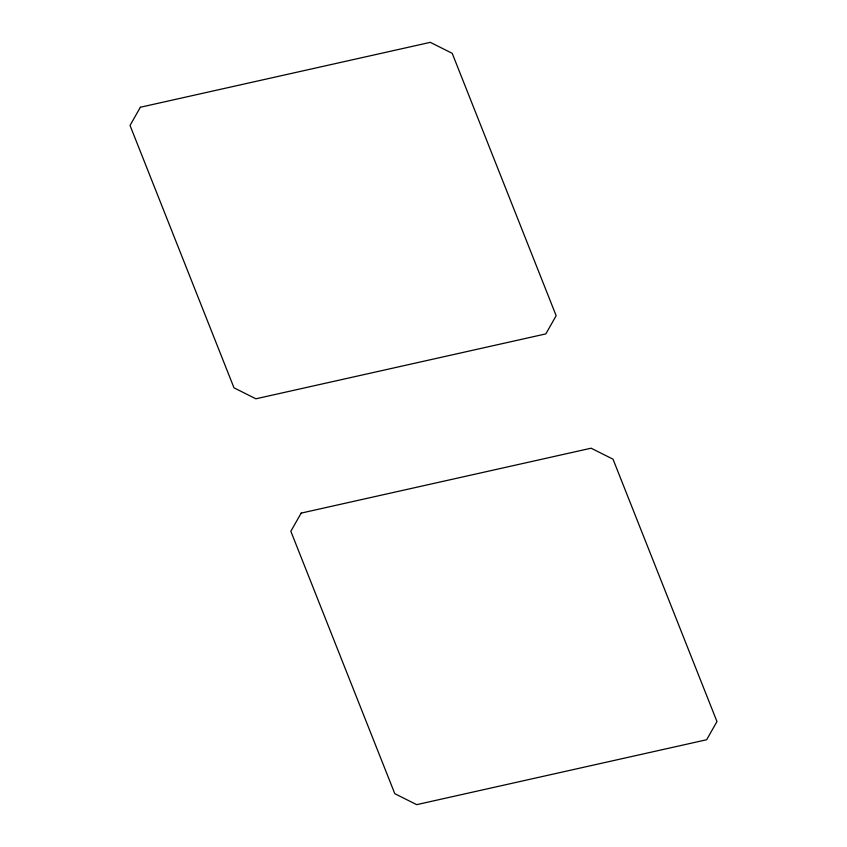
<?xml version="1.0" encoding="UTF-8"?>
<svg xmlns="http://www.w3.org/2000/svg" width="847" height="847" viewBox="0 0 847 847"><rect width="100%" height="100%" fill="white"/><g stroke="black" fill="none" stroke-linecap="round" stroke-linejoin="round"><path stroke-width="1.27" d="M140.358 107.251L130.036 125.441L233.994 387.831L255.879 398.799L545.828 333.898L556.161 315.719L452.203 53.319L430.318 42.35L140.358 107.251M301.172 513.102L290.839 531.281L394.797 793.681L416.682 804.65L706.642 739.749L716.964 721.559L613.006 459.169L591.121 448.201L301.172 513.102"/></g></svg>
